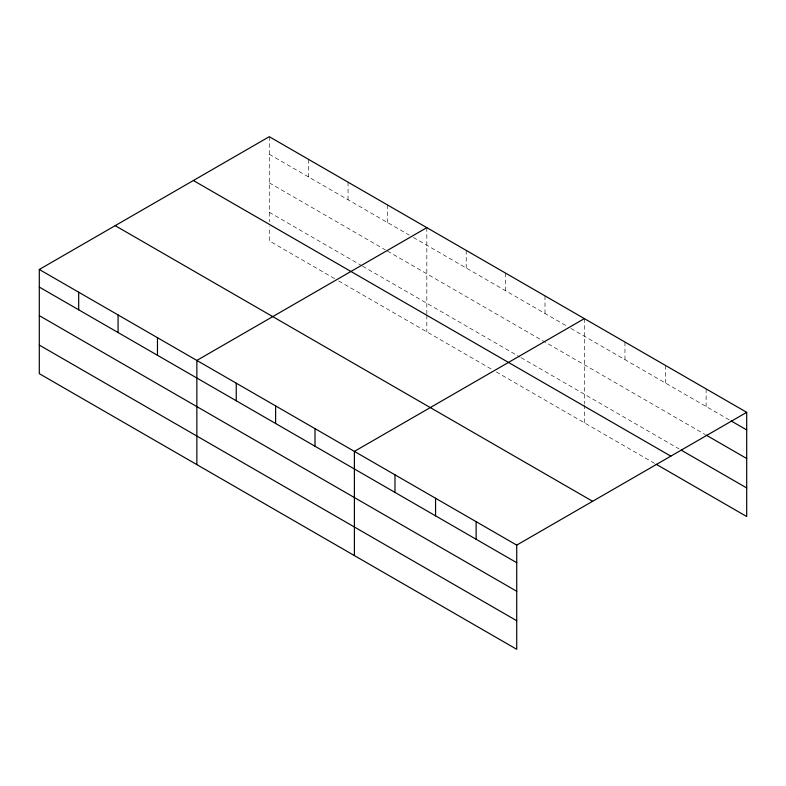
<?xml version="1.0" encoding="UTF-8"?>
<svg xmlns="http://www.w3.org/2000/svg" width="786" height="786" viewBox="0 0 786 786"><rect width="100%" height="100%" fill="white"/><g stroke="black" fill="none" stroke-linecap="round" stroke-linejoin="round"><path stroke-width="0.59" stroke-dasharray="3.93 2.95" d="M269.274 154.292L409.201 235.073M413.348 237.47L566.755 326.033M570.901 328.43L730.047 420.314M269.274 182.863L385.366 249.889M387.439 251.088L705.081 434.481M269.274 212.308L361.521 265.57M362.562 266.169L520.116 357.129M521.147 357.728L679.065 448.904M334.571 278.598L269.274 240.889L269.274 226.604M338.717 280.985L492.124 369.558M496.271 371.945L655.131 463.661M706.123 388.903L706.123 406.5M665.536 365.47L665.536 383.067M624.958 342.048L624.958 359.644M584.371 318.615L584.371 403.758M584.371 404.947L584.371 422.809M544.993 295.88L544.993 313.467M505.604 273.135L505.604 290.732M466.216 250.4L466.216 267.987M426.827 227.655L426.827 313.987M426.827 315.186L426.827 331.849M387.439 204.91L387.439 222.507M348.051 182.175L348.051 199.772M308.662 159.43L308.662 177.027M269.274 136.695L269.274 221.839"/><path stroke-width="1.18" d="M516.726 591.278L516.726 545.111L39.3 269.47L39.3 373.664L516.726 649.305L516.726 591.278L39.3 315.638M39.3 269.47L269.274 136.695L746.7 412.336L746.7 516.53L656.172 464.261M426.827 227.655L196.854 360.43L196.854 464.624M584.371 318.615L354.398 451.39L354.398 555.584M516.726 545.111L746.7 412.336M731.088 420.913L746.7 429.922M706.123 435.08L746.7 458.503M681.148 450.103L746.7 487.949M193.385 180.515L670.812 456.145M115.188 225.651L592.615 501.291M39.3 287.067L516.726 562.697M39.3 345.083L516.726 620.724M476.139 521.678L476.139 539.275M435.562 498.245L435.562 515.842M394.985 474.823L394.985 492.409M315.009 428.655L315.009 446.242M275.621 405.91L275.621 423.507M236.242 383.175L236.242 400.762M157.465 337.685L157.465 355.282M118.077 314.95L118.077 332.547M78.688 292.205L78.688 309.802"/></g></svg>
